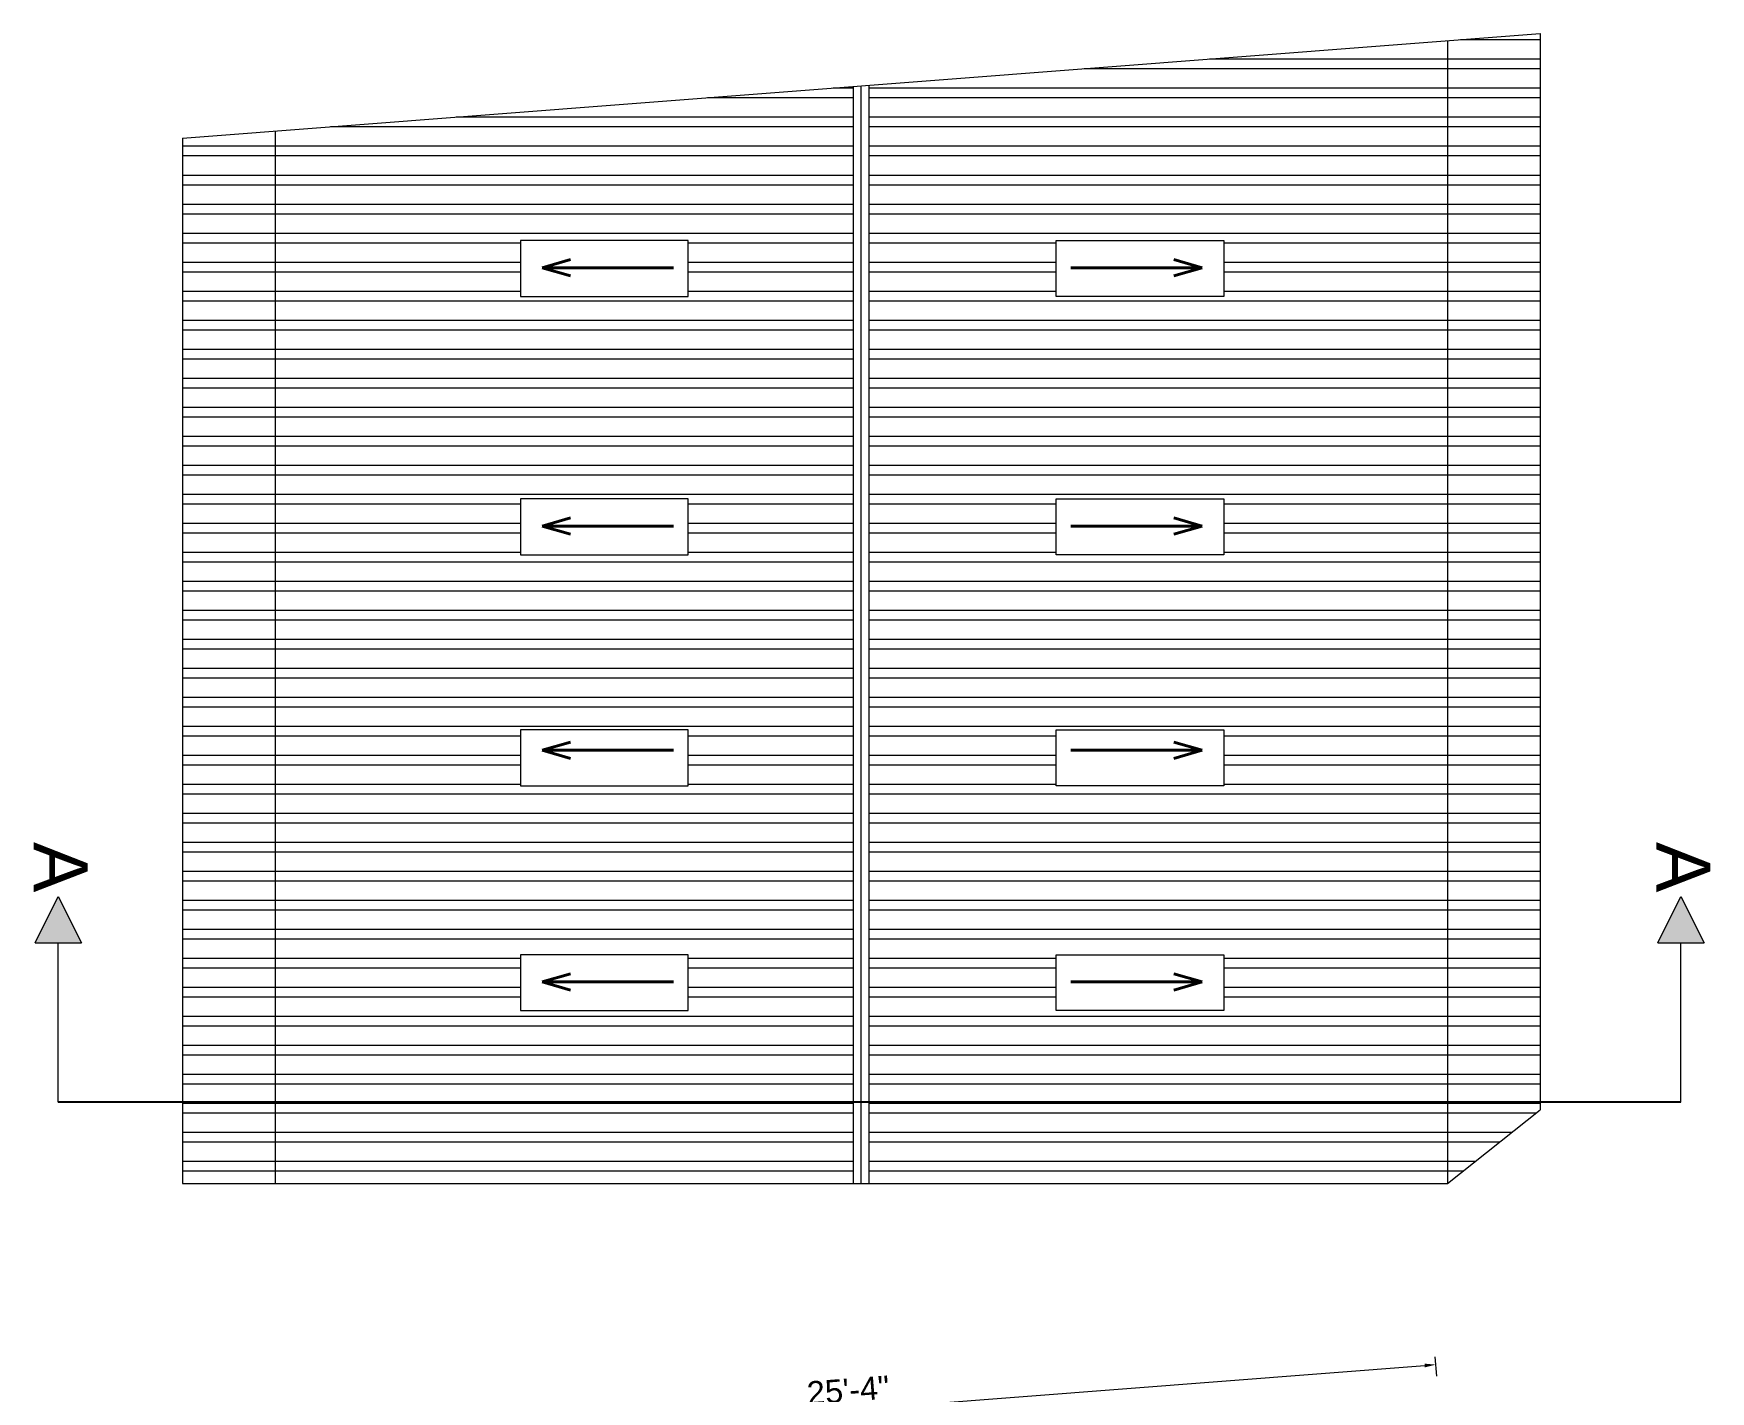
# Model space of a CAD drawing. Header units: inches. Extents: x 100101 to 119806, y -2288 to 8641.
# Drawn here: x 114398.1 to 114831.6, y 1493.9 to 1845 of the extents above; entities that cross this region are included whole.
import ezdxf

# ---------------------------------------------------------------- set-up
doc = ezdxf.new("R2010")
doc.units = ezdxf.units.IN
doc.header["$LTSCALE"] = 0.5
doc.header["$MEASUREMENT"] = 0
doc.header["$PDMODE"] = 66
for name, color, linetype, lineweight in [('DIM_LINE', 173, 'Continuous', 20), ('door', 202, 'Continuous', 5), ('steps', 253, 'Continuous', 20), ('Toilet', 7, 'Continuous', 25), ('WALL - A', 1, 'Continuous', 40)]:
    doc.layers.add(name, color=color, linetype=linetype, lineweight=lineweight)
doc.styles.add('Lettring Text', font='arial.ttf')
doc.styles.get("Standard").update_dxf_attribs({"font": 'arial.ttf'})
doc.dimstyles.new('Copy of Standard', dxfattribs={"dimtxt": 6, "dimasz": 2.875, "dimexe": 2, "dimexo": 4, "dimgap": 2, "dimtad": 1, "dimdec": 0, "dimrnd": 1, "dimzin": 0, "dimdsep": 46, "dimlunit": 4, "dimtxsty": 'Lettring Text', "dimcen": 0.1, "dimclrd": 7, "dimclre": 7, "dimclrt": 7, "dimazin": 0, "dimtfac": 0.645, "dimtdec": 0, "dimtmove": 1, "dimatfit": 0, "dimfxl": 3, "dimfxlon": 1, "dimtfillclr": 256, "dimtolj": 1, "dimtzin": 0, "dimlwd": -1, "dimlwe": -1, "dimarcsym": 2})
pattern_1 = [(360, (111138.587, 115673.448), (1e-15, 7.5), []), (360, (111141.087, 115670.948), (1e-15, 7.5), [])]

# ---------------------------------------------------------------- blocks, each defined once
blk = doc.blocks.new('*D947')
at = {"layer": 'Defpoints', "color": 0, "transparency": 16777216}
for p in [(114760.62, 1500.85), (114763.61, 1461.96), (114460.61, 1438.62)]:
    blk.add_point(p, dxfattribs=at)
at = {"layer": 'steps', "color": 7, "transparency": 16777216}
for p, q in [((114460.49, 1477.74), (114757.75, 1500.63)), ((114760.85, 1497.86), (114760.47, 1502.84)), ((114457.85, 1474.52), (114457.47, 1479.51))]:
    blk.add_line(p, q, dxfattribs=at)
for points in [[(114757.72, 1501.11), (114757.79, 1500.15), (114760.62, 1500.85)], [(114460.45, 1478.21), (114460.52, 1477.26), (114457.62, 1477.52)]]:
    blk.add_solid(points, dxfattribs=at)
at = {"layer": 'steps', "color": 7, "transparency": 16777216, "insert": (114608.73, 1494.23), "char_height": 6, "attachment_point": 5, "rotation": 4.4035, "style": 'Lettring Text'}
blk.add_mtext('\\A1;25\'-4"', dxfattribs=at)

msp = doc.modelspace()

# ---------------------------------------------------------------- hatches: boundary and pattern name
at = {"linetype": 'ByBlock', "lineweight": 5}
for points in [[(114404.53, 1621.89), (114398.53, 1609.89), (114410.53, 1609.89)], [(114824, 1621.89), (114818, 1609.89), (114830, 1609.89)]]:
    msp.add_hatch(color=7, dxfattribs=at).paths.add_polyline_path(points)
at = {"layer": 'DIM_LINE'}
h = msp.add_hatch(dxfattribs=at)
h.set_pattern_fill('ANSI32', color=256, scale=20, angle=-45)
h.set_pattern_definition(pattern_1)
h.paths.add_polyline_path([(114763.61, 1568.72), (114763.61, 1843.19), (114614.11, 1831.67), (114614.11, 1568.72)])
h.paths.add_polyline_path([(114705.82, 1592.4), (114662.49, 1592.4), (114662.49, 1606.85), (114705.82, 1606.85)], flags=16)
h.paths.add_polyline_path([(114705.82, 1650.54), (114662.49, 1650.54), (114662.49, 1664.99), (114705.82, 1664.99)], flags=16)
h.paths.add_polyline_path([(114705.82, 1710.26), (114662.49, 1710.26), (114662.49, 1724.71), (114705.82, 1724.71)], flags=16)
h.paths.add_polyline_path([(114705.82, 1777.07), (114662.49, 1777.07), (114662.49, 1791.53), (114705.82, 1791.53)], flags=16)
h = msp.add_hatch(dxfattribs=at)
h.set_pattern_fill('ANSI32', color=256, scale=20, angle=-45)
h.set_pattern_definition(pattern_1)
h.paths.add_polyline_path([(114787.61, 1568.72), (114787.61, 1714.69), (114787.61, 1845.03), (114763.61, 1843.19), (114763.61, 1568.72)])
h = msp.add_hatch(dxfattribs=at)
h.set_pattern_fill('ANSI32', color=256, scale=20, angle=-45)
h.set_pattern_definition(pattern_1)
h.paths.add_polyline_path([(114610.11, 1831.36), (114460.61, 1819.85), (114460.61, 1568.72), (114610.11, 1568.72)])
h.paths.add_polyline_path([(114567.36, 1664.99), (114567.36, 1650.54), (114524.03, 1650.54), (114524.03, 1664.99)], flags=16)
h.paths.add_polyline_path([(114567.36, 1710.26), (114524.03, 1710.26), (114524.03, 1724.71), (114567.36, 1724.71)], flags=16)
h.paths.add_polyline_path([(114567.36, 1606.85), (114567.36, 1592.4), (114524.03, 1592.4), (114524.03, 1606.85)], flags=16)
h.paths.add_polyline_path([(114567.36, 1777.07), (114524.03, 1777.07), (114524.03, 1791.53), (114567.36, 1791.53)], flags=16)
h = msp.add_hatch(dxfattribs=at)
h.set_pattern_fill('ANSI32', color=256, scale=20, angle=-45)
h.set_pattern_definition(pattern_1)
h.paths.add_polyline_path([(114460.61, 1568.72), (114460.61, 1819.85), (114436.61, 1818), (114436.61, 1568.72)])
h = msp.add_hatch(dxfattribs=at)
h.set_pattern_fill('ANSI32', color=256, scale=20, angle=-45)
h.set_pattern_definition(pattern_1)
h.paths.add_polyline_path([(114460.61, 1547.69), (114460.61, 1568.72), (114436.61, 1568.72), (114436.61, 1547.69)])
h = msp.add_hatch(dxfattribs=at)
h.set_pattern_fill('ANSI32', color=256, scale=20, angle=-45)
h.set_pattern_definition(pattern_1)
h.paths.add_polyline_path([(114610.11, 1547.69), (114610.11, 1568.72), (114460.61, 1568.72), (114460.61, 1547.69)])
h = msp.add_hatch(dxfattribs=at)
h.set_pattern_fill('ANSI32', color=256, scale=20, angle=-45)
h.set_pattern_definition(pattern_1)
h.paths.add_polyline_path([(114763.61, 1547.69), (114763.61, 1568.72), (114614.11, 1568.72), (114614.11, 1547.69)])
h = msp.add_hatch(dxfattribs=at)
h.set_pattern_fill('ANSI32', color=256, scale=20, angle=-45)
h.set_pattern_definition(pattern_1)
h.paths.add_polyline_path([(114787.61, 1566.73), (114787.61, 1568.72), (114763.61, 1568.72), (114763.61, 1547.69)])

# ---------------------------------------------------------------- linework, layer by layer
at = {"color": 7, "linetype": 'ByBlock', "lineweight": 5}
for p, q in [((114398.53, 1609.89), (114404.53, 1621.89)), ((114404.53, 1621.89), (114410.53, 1609.89)), ((114818, 1609.89), (114824, 1621.89)), ((114824, 1621.89), (114830, 1609.89)), ((114398.53, 1609.89), (114410.53, 1609.89)), ((114404.53, 1568.72), (114404.53, 1609.89)), ((114818, 1609.89), (114830, 1609.89)), ((114824, 1568.72), (114824, 1609.89))]:
    msp.add_line(p, q, dxfattribs=at)
at = {"layer": 'DIM_LINE'}
for points in [[(114524.03, 1791.53), (114524.03, 1777.07), (114567.36, 1777.07), (114567.36, 1791.53)], [(114705.82, 1791.53), (114705.82, 1777.07), (114662.49, 1777.07), (114662.49, 1791.53)], [(114524.03, 1724.71), (114524.03, 1710.26), (114567.36, 1710.26), (114567.36, 1724.71)], [(114705.82, 1724.71), (114705.82, 1710.26), (114662.49, 1710.26), (114662.49, 1724.71)], [(114524.03, 1606.85), (114524.03, 1592.4), (114567.36, 1592.4), (114567.36, 1606.85)], [(114705.82, 1606.85), (114705.82, 1592.4), (114662.49, 1592.4), (114662.49, 1606.85)]]:
    msp.add_lwpolyline(points, close=True, dxfattribs=at)
at = {"layer": 'door', "ltscale": 0.5}
for p, q in [((114436.61, 1818), (114787.61, 1845.03)), ((114763.61, 1843.19), (114763.61, 1547.69)), ((114787.61, 1845.03), (114787.61, 1566.73)), ((114610.11, 1547.69), (114610.11, 1831.36)), ((114612.11, 1547.69), (114612.11, 1831.52)), ((114614.11, 1547.69), (114614.11, 1831.67)), ((114436.61, 1818), (114436.61, 1547.69)), ((114460.61, 1819.85), (114460.61, 1547.69)), ((114763.61, 1547.69), (114787.61, 1566.73)), ((114436.61, 1547.69), (114763.61, 1547.69))]:
    msp.add_line(p, q, dxfattribs=at)
for points in [[(114524.03, 1791.53), (114524.03, 1777.07), (114567.36, 1777.07), (114567.36, 1791.53)], [(114705.82, 1791.53), (114705.82, 1777.07), (114662.49, 1777.07), (114662.49, 1791.53)], [(114524.03, 1664.99), (114524.03, 1650.54), (114567.36, 1650.54), (114567.36, 1664.99)], [(114705.82, 1664.99), (114705.82, 1650.54), (114662.49, 1650.54), (114662.49, 1664.99)]]:
    msp.add_lwpolyline(points, close=True, dxfattribs=at)
at = {"layer": 'Toilet'}
msp.add_line((114824, 1568.72), (114404.53, 1568.72), dxfattribs=at)
at = {"layer": 'WALL - A'}
for p, q in [((114529.62, 1784.49), (114536.92, 1786.62)), ((114700.23, 1784.49), (114692.93, 1786.62)), ((114563.6, 1784.49), (114529.62, 1784.49)), ((114529.62, 1784.49), (114536.92, 1782.37)), ((114666.25, 1784.49), (114700.23, 1784.49)), ((114700.23, 1784.49), (114692.93, 1782.37)), ((114529.62, 1717.68), (114536.92, 1719.8)), ((114563.6, 1717.68), (114529.62, 1717.68)), ((114529.62, 1717.68), (114536.92, 1715.55)), ((114666.25, 1717.68), (114700.23, 1717.68)), ((114700.23, 1717.68), (114692.93, 1719.8)), ((114700.23, 1717.68), (114692.93, 1715.55)), ((114529.62, 1659.7), (114536.92, 1661.83)), ((114700.23, 1659.7), (114692.93, 1661.83)), ((114563.6, 1659.7), (114529.62, 1659.7)), ((114529.62, 1659.7), (114536.92, 1657.57)), ((114666.25, 1659.7), (114700.23, 1659.7)), ((114700.23, 1659.7), (114692.93, 1657.57)), ((114529.62, 1599.82), (114536.92, 1601.94)), ((114563.6, 1599.82), (114529.62, 1599.82)), ((114529.62, 1599.82), (114536.92, 1597.69)), ((114666.25, 1599.82), (114700.23, 1599.82)), ((114700.23, 1599.82), (114692.93, 1601.94)), ((114700.23, 1599.82), (114692.93, 1597.69))]:
    msp.add_line(p, q, dxfattribs=at)

# ---------------------------------------------------------------- texts
at = {"color": 7, "linetype": 'ByBlock', "lineweight": 5, "char_height": 14, "width": 26.5803, "attachment_point": 1, "rotation": 270}
for insert in [(114412.15, 1636), (114831.62, 1636)]:
    msp.add_mtext('A', dxfattribs=dict(at, insert=insert))

# ---------------------------------------------------------------- dimensions: what is measured, and where the dimension line sits
at = {"layer": 'steps'}
dim = msp.add_aligned_dim(p1=(114460.61, 1438.62), p2=(114763.61, 1461.96), distance=39.01, dimstyle='Copy of Standard', dxfattribs=at)
dim.commit()
dim.dimension.update_dxf_attribs({"geometry": '*D947', "text_midpoint": (114608.73, 1494.23)})

doc.saveas('drawing.dxf')
